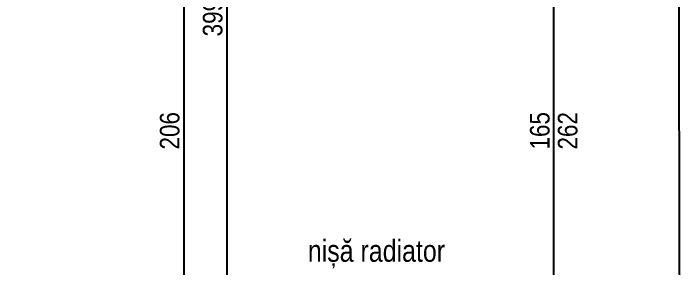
# Model space of a CAD drawing. Header units: metres. Extents: x 493 to 630, y -132 to -15.
# Drawn here: x 526.64 to 529.701, y -91.338 to -90.165 of the extents above; entities that cross this region are included whole.
import ezdxf

# ---------------------------------------------------------------- set-up
doc = ezdxf.new("R2010")
doc.units = ezdxf.units.M
doc.header["$MEASUREMENT"] = 0
doc.header["$PDMODE"] = 3
doc.layers.add('a_cote_50', color=9, linetype='Continuous')
doc.layers.add('a_text', color=7, linetype='Continuous')
doc.layers.add('a_suprafete', color=7, linetype='Continuous', plot=False)
doc.styles.get("Standard").update_dxf_attribs({"font": 'ARIALN.TTF'})
doc.dimstyles.new('50 cote', dxfattribs={"dimtxt": 0.09, "dimasz": 0.06, "dimexe": 0, "dimexo": 0, "dimgap": 0.018, "dimtad": 1, "dimdec": 1, "dimlfac": 100, "dimrnd": 0.5, "dimdsep": 46, "dimtxsty": 'Standard', "dimblk": 'OBLIQUE', "dimcen": 0.00045, "dimclrd": 256, "dimclrt": 4, "dimadec": 1, "dimazin": 0, "dimtfac": 1, "dimtdec": 1, "dimtix": 1, "dimtofl": 0, "dimtmove": 0, "dimatfit": 3, "dimldrblk": 'OBLIQUE', "dimfxl": 0, "dimtolj": 1, "dimtzin": 0, "dimarcsym": 0})

# ---------------------------------------------------------------- blocks, each defined once
blk = doc.blocks.new('_Oblique')
at = {"color": 0, "linetype": 'ByBlock', "lineweight": -2}
blk.add_line((-0.5, -0.5), (0.5, 0.5), dxfattribs=at)
blk = doc.blocks.new('*D345')
at = {"layer": 'a_cote_50', "lineweight": -2, "ltscale": 0.3}
blk.add_line((529.123, -91.5296), (529.123, -89.8796), dxfattribs=at)
at = {"layer": 'Defpoints', "color": 0, "ltscale": 0.3}
for p in [(529.123, -89.8796), (529.7, -89.8796), (529.7, -91.5296)]:
    blk.add_point(p, dxfattribs=at)
at = {"layer": 'a_cote_50', "lineweight": -2, "ltscale": 0.3, "xscale": 0.06, "yscale": 0.06, "zscale": 0.06}
for p, rotation in [((529.123, -89.8796), 90), ((529.123, -91.5296), 270)]:
    blk.add_blockref('_Oblique', p, dxfattribs=dict(at, rotation=rotation))
at = {"layer": 'a_cote_50', "color": 4, "ltscale": 0.3, "char_height": 0.09, "attachment_point": 5, "rotation": 90}
for s, insert in [('\\A1;165', (529.0591, -90.7046)), ('\\A1;262', (529.187, -90.7046))]:
    blk.add_mtext(s, dxfattribs=dict(at, insert=insert))
blk = doc.blocks.new('*D348')
at = {"layer": 'a_cote_50', "lineweight": -2, "ltscale": 0.3}
blk.add_line((527.4225, -89.6746), (527.4225, -91.7346), dxfattribs=at)
at = {"layer": 'Defpoints', "color": 0, "ltscale": 0.3}
for p in [(527.3777, -89.6746), (527.3777, -91.7346), (527.4225, -91.7346)]:
    blk.add_point(p, dxfattribs=at)
at = {"layer": 'a_cote_50', "lineweight": -2, "ltscale": 0.3, "xscale": 0.06, "yscale": 0.06, "zscale": 0.06}
for p, rotation in [((527.4225, -89.6746), 90), ((527.4225, -91.7346), 270)]:
    blk.add_blockref('_Oblique', p, dxfattribs=dict(at, rotation=rotation))
at = {"layer": 'a_cote_50', "color": 4, "ltscale": 0.3, "insert": (527.3585, -90.7046), "char_height": 0.09, "attachment_point": 5, "rotation": 90}
blk.add_mtext('\\A1;206', dxfattribs=at)
blk = doc.blocks.new('*D360')
at = {"layer": 'a_cote_50', "lineweight": -2, "ltscale": 0.3}
blk.add_line((527.6198, -88.1446), (527.6198, -92.1396), dxfattribs=at)
at = {"layer": 'Defpoints', "color": 0, "ltscale": 0.3}
for p in [(527.4178, -88.1446), (527.4178, -92.1396), (527.6198, -92.1396)]:
    blk.add_point(p, dxfattribs=at)
at = {"layer": 'a_cote_50', "lineweight": -2, "ltscale": 0.3, "xscale": 0.06, "yscale": 0.06, "zscale": 0.06}
for p, rotation in [((527.6198, -88.1446), 90), ((527.6198, -92.1396), 270)]:
    blk.add_blockref('_Oblique', p, dxfattribs=dict(at, rotation=rotation))
at = {"layer": 'a_cote_50', "color": 4, "ltscale": 0.3, "insert": (527.5559, -90.1421), "char_height": 0.09, "attachment_point": 5, "rotation": 90}
blk.add_mtext('\\A1;399.5', dxfattribs=at)

msp = doc.modelspace()

# ---------------------------------------------------------------- linework, layer by layer
at = {"layer": 'a_suprafete', "ltscale": 0.3}
msp.add_lwpolyline([(526.5657, -91.6996), (527.0831, -91.6996), (527.0831, -92.1062), (529.5565, -92.1062), (529.5565, -91.6946), (529.7013, -91.6946), (529.6981, -89.7131), (529.4181, -89.7131), (529.4181, -88.1785), (518.3696, -88.1785)], dxfattribs=at)

# ---------------------------------------------------------------- texts
at = {"layer": 'a_text', "insert": (527.9928, -91.3367), "char_height": 0.1, "width": 1.87247, "attachment_point": 7}
msp.add_mtext('\\A1;nișă radiator', dxfattribs=at)

# ---------------------------------------------------------------- dimensions: what is measured, and where the dimension line sits
at = {"layer": 'a_cote_50', "ltscale": 0.3}
for base, p1, p2, picture, middle in [((527.6198, -92.1396), (527.4178, -88.1446), (527.4178, -92.1396), '*D360', (527.5559, -90.1421)), ((527.4225, -91.7346), (527.3777, -89.6746), (527.3777, -91.7346), '*D348', (527.3585, -90.7046))]:
    dim = msp.add_linear_dim(base=base, p1=p1, p2=p2, angle=270, dimstyle='50 cote', dxfattribs=at)
    dim.commit()
    dim.dimension.update_dxf_attribs({"geometry": picture, "text_midpoint": middle})
dim = msp.add_linear_dim(base=(529.123, -89.8796), p1=(529.7, -91.5296), p2=(529.7, -89.8796), angle=270, text='<>\\X262', dimstyle='50 cote', override={"dimtmove": 1}, dxfattribs=at)
dim.commit()
dim.dimension.update_dxf_attribs({"geometry": '*D345', "text_midpoint": (529.123, -90.7046)})

doc.saveas('drawing.dxf')
